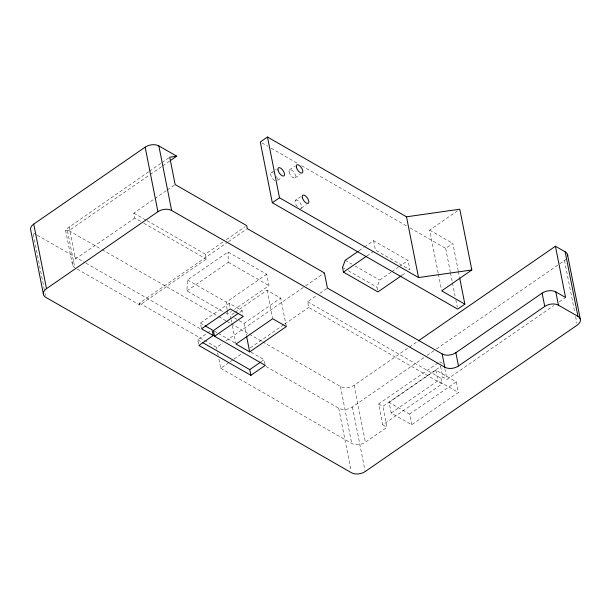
<?xml version="1.0" encoding="UTF-8"?>
<svg xmlns="http://www.w3.org/2000/svg" width="611" height="611" viewBox="0 0 611 611"><rect width="100%" height="100%" fill="white"/><g stroke="black" fill="none" stroke-linecap="round" stroke-linejoin="round"><path stroke-width="0.46" stroke-dasharray="3.06 2.29" d="M222.664 311.442L186.897 290.912L187.516 279.975L227.995 252.022L266.717 274.24L268.97 285.635L234.578 309.387M377.552 290.042L376.995 287.231L379.668 280.067L391.177 272.124M148.672 171.767L66.248 229.094L65.66 230.614L72.503 265.166M438.186 273.102L429.67 230.103L457.479 210.818M149.451 171.225L161.151 163.145M161.93 162.61L168.957 157.76M65.66 230.614L68.898 230.66L149.389 175.074M150.169 174.54L161.892 166.444M162.671 165.902L169.705 161.044M140.545 221.342L134.787 218.043L133.809 213.102L154.087 199.102M154.873 198.56L166.566 190.479M167.345 189.945L174.372 185.095M67.5 230.866L74.794 267.694A9.807 6.026 -11.2 0 1 75.481 258.995L134.787 218.043M271.215 172.806L276.248 169.331M289.515 169.85L294.548 166.375M277.593 180.321L281.908 177.343M295.174 177.854L300.207 174.379M146.968 220.655L205.349 254.161L223.29 241.773M226.414 239.611L245.133 226.689M205.349 254.161L206.327 259.095L139.827 305.019L139.453 303.117L227.697 242.185M228.468 241.643L246.661 229.079M297.381 206.579A4.903 2.23 55.4 0 1 295.525 200.225L300.559 196.75M301.192 208.229L306.226 204.754M186.897 290.912L228.323 262.302L227.995 252.022M227.071 309.586L226.314 302.147L266.717 274.24M201.37 327.992L200.4 323.112L229.156 303.255L242.162 310.716L242.972 314.787M225.917 313.306L227.544 314.245L231.454 311.541M234.28 312.878L230.378 315.574L231.103 319.248M235.059 312.343L267.045 290.256L280.701 298.092L286.338 326.572M198.537 343.825L197.727 339.762L206.808 333.484M207.564 332.964L210.596 330.872M239.833 312.328L242.162 310.716M239.214 320.645L244.033 323.41L280.701 298.092M139.453 303.117L216.569 347.369L222.816 343.054M225.948 340.892L304.866 286.391M305.653 285.849L324.403 272.903M359.008 250.747L363.614 247.57M364.385 247.043L373.596 240.681L408.064 260.462L409.912 269.825L375.444 250.044L373.596 240.681M366.86 255.971L375.444 250.044M438.148 362.881L378.606 404.001L382.746 424.882L442.051 383.922L308.769 307.432L307.639 301.742L316.765 295.441M319.805 293.341L327.412 288.087M218.906 359.176L220.701 368.25L229.278 362.331M230.057 361.796L233.173 359.642M233.952 359.1L243.3 352.646M250.319 347.804L283.832 324.655M284.611 324.12L308.769 307.432M261.111 361.773L264.135 359.688L265.105 364.568M391.949 271.59L398.082 267.351M398.853 266.824L408.064 260.462M402.114 275.21L406.017 272.514M410.065 227.941L445.648 248.364L452.835 243.399L458.204 270.505M262.615 341.824L340.434 386.48A9.807 6.026 -11.2 0 0 354.128 385.243L417.573 341.434M266.022 366.501L338.723 408.224A9.807 6.026 -11.2 0 0 352.417 406.987L423.889 357.626M427.036 355.457L435.674 349.492M436.46 348.95L558.996 264.326M559.775 263.784L564.488 260.53A9.807 6.026 -11.2 0 0 566.13 259.117M378.606 404.001L382.837 406.422L440.806 366.386M389.085 402.374L435.819 370.098L456.302 381.86L458.41 392.491L411.677 424.76L391.193 413.005L389.085 402.374L409.576 414.128L411.677 424.76M307.639 301.742L440.928 378.224L442.723 376.987L446.947 379.408L553.787 305.63M391.193 413.005L437.919 380.729L458.41 392.491M559.286 301.834L565.572 297.496M220.701 368.25L351.715 443.433A9.807 6.026 -11.2 0 0 365.401 442.204L386.969 427.303L382.837 406.422M409.576 414.128L456.302 381.86M187.516 279.975L226.314 302.147M429.67 230.103L452.835 243.399M261.943 142.943L267.733 146.266M271.047 148.168L297.526 163.366M301.666 165.741L406.758 226.047M345.192 260.294L351.76 264.059M355.044 265.945L379.668 280.067M343.351 267.924L344.994 268.863M348.27 270.749L376.995 287.231M439.714 361.796L443.242 363.82M228.323 262.302L268.97 285.635M133.809 213.102L146.144 220.181M143.837 223.229L206.327 259.095M234.395 317.88L238.412 320.187M68.898 230.66L101.189 249.189M102.014 249.662L217.913 316.17M218.738 316.643L226.192 320.92M227.017 321.394L230.332 323.295M231.157 323.769L248.54 333.751M249.372 334.225L261.791 341.35M382.746 424.882L386.969 427.303M200.4 323.112L204.303 325.35M214.224 331.047L217.501 332.926M218.318 333.392L235.502 343.252M251.045 352.173L264.135 359.688M36.347 234.7L33.04 232.806L44.343 289.874M37.172 235.182L85.089 262.677M85.914 263.15L200.752 329.046M77.261 269.115L139.827 305.019M197.727 339.762L201.859 342.129M564.488 260.53L574.867 312.916M575.608 316.658L576.899 323.204M458.387 271.437L459.495 277.043M445.648 248.364L450.276 271.727M450.46 272.666L452.308 282.007M452.491 282.946L455.088 296.03M455.821 299.764L457.303 307.241M438.37 274.034L441.516 289.92M444.831 368.693L446.947 379.408M440.6 366.264L442.723 376.987M440.928 378.224L442.051 383.922M435.819 370.098L437.919 380.729M354.128 385.243L365.401 442.204M352.417 406.987L365.011 470.6M340.434 386.48L351.715 443.433M338.723 408.224L351.134 470.898M267.045 290.256L272.682 318.728M244.033 323.41L246.401 335.355M229.156 303.255L230.126 308.135M231.286 320.172L231.653 322.005M232.379 325.678L236.014 344.054M216.569 347.369L216.928 349.187M217.646 352.814L218.188 355.541M69.089 226.727L75.481 258.995M45.084 293.616L45.451 295.48M227.162 310.518L227.544 314.245M295.525 200.225A4.903 2.23 55.4 0 1 300.803 203.944A4.903 2.23 55.4 0 1 299.925 208.382M274.797 180.612A4.903 2.23 55.4 0 1 270.795 174.945A4.903 2.23 55.4 0 1 273.293 173.012M276.485 176.533A4.903 2.23 55.4 0 1 277.234 180.329M289.095 171.989A4.903 2.23 55.4 0 0 294.624 178.076A4.903 2.23 55.4 0 0 293.318 171.5A4.903 2.23 55.4 0 0 289.095 171.989"/><path stroke-width="0.92" d="M471.822 269.963L441.7 290.859L464.864 304.148L457.677 309.113L272.315 202.745L260.286 141.996L267.481 137.032L406.506 216.813L459.793 209.214L471.822 269.963L418.535 277.562L279.51 197.781L267.481 137.032M43.534 294.823L30.756 230.278A9.807 6.026 -11.2 0 1 33.727 224.107L145.158 147.159A9.807 6.026 -11.2 0 1 158.852 145.922L176.739 156.187L170.484 160.51M46.512 288.659L157.936 211.704A9.807 6.026 -11.2 0 1 171.63 210.474L444.793 367.226A9.807 6.026 -11.2 0 0 458.487 365.989L544.752 306.416A9.807 6.026 -11.2 0 1 558.446 305.187L577.96 316.383A9.807 6.026 -11.2 0 1 577.273 325.075L365.195 471.539A9.807 6.026 -11.2 0 1 351.501 472.769L45.825 297.351A9.807 6.026 -11.2 0 1 46.512 288.659L33.727 224.107M272.315 202.745L279.51 197.781M238.282 313.397L213.407 330.574L214.537 336.271L265.266 365.378L250.884 375.314L198.858 345.452L213.239 335.523L212.109 329.825L205.082 325.8M214.537 336.271L243.293 316.414L230.286 308.945L201.531 328.81L213.239 335.523M358.245 251.281L345.192 260.294L342.527 267.45L343.458 272.132L377.926 291.913L401.335 275.752M343.458 272.132L366.081 256.505M249.678 351.89L286.338 326.572L272.682 318.728L236.014 344.054L249.678 351.89L246.584 336.271M202.684 342.603L249.762 369.617L260.355 362.3M418.352 340.892L555.422 246.233L565.175 251.831A9.807 6.026 -11.2 0 1 567.672 255.925M176.739 156.187L169.736 157.218L175.151 184.56L246.691 225.612L247.295 228.651L324.403 272.903L327.412 288.087L442.158 353.937A9.807 6.026 -11.2 0 0 455.852 352.707L542.125 293.127A9.807 6.026 -11.2 0 1 555.811 291.898L565.572 297.496L555.422 246.233M567.466 254.367L580.244 318.911M565.175 251.831L577.96 316.383M555.811 291.898L558.446 305.187M542.125 293.127L544.752 306.416M459.686 277.982L464.864 304.148M455.852 352.707L458.487 365.989M442.158 353.937L444.793 367.226M406.506 216.813L418.535 277.562M249.762 369.617L250.884 375.314M158.852 145.922L171.63 210.474M145.158 147.159L157.936 211.704M277.982 169.98A4.903 2.23 55.4 0 0 283.512 176.067A4.903 2.23 55.4 0 0 282.206 169.491A4.903 2.23 55.4 0 0 277.982 169.98M296.282 167.024A4.903 2.23 55.4 0 0 301.811 173.112A4.903 2.23 55.4 0 0 300.505 166.536A4.903 2.23 55.4 0 0 296.282 167.024M302.3 197.399A4.903 2.23 55.4 0 0 307.822 203.486A4.903 2.23 55.4 0 0 306.523 196.91A4.903 2.23 55.4 0 0 302.3 197.399"/></g></svg>
